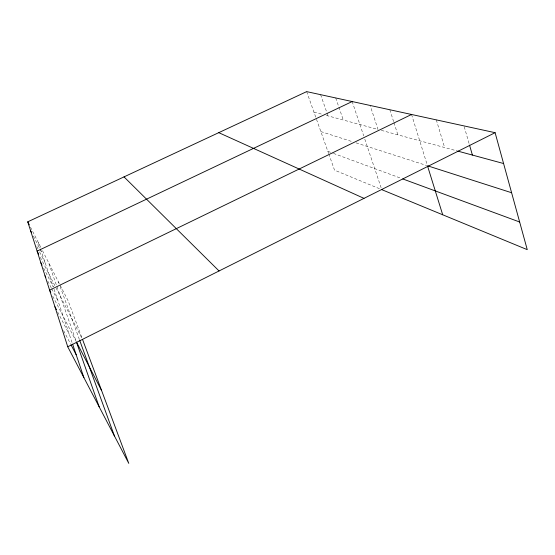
<?xml version="1.0" encoding="UTF-8"?>
<svg xmlns="http://www.w3.org/2000/svg" width="555" height="555" viewBox="0 0 555 555"><rect width="100%" height="100%" fill="white"/><g stroke="black" fill="none" stroke-linecap="round" stroke-linejoin="round"><path stroke-width="0.42" stroke-dasharray="2.77 2.08" d="M313.915 112.048L323.038 114.524M326.354 115.426L378.017 129.447L370.143 105.457M381.327 130.349L456.876 150.856M320.846 131.577L352.106 141.594M356.095 142.878L426.663 165.501M327.859 151.335L332.653 153.097M333.451 153.395L401.14 178.335M379.447 188.686L334.54 170.17L328.969 154.47M63.652 330.704L70.686 344.197M57.651 311.979L69.34 334.485M52.739 296.183L76.264 341.616L48.299 262.009M43.588 268.1L53.301 286.949L40.446 248.848M47.779 281.114L51.324 287.996M51.719 288.76L58.032 300.983M36.859 246.587L38.031 248.883M39.606 251.949L45.101 262.668M40.293 257.277L55.646 287.143M56.034 287.906L81.8 338.023M30.476 227.155L40.959 247.669M42.506 250.687L68.092 300.734L81.987 337.967M33.335 236.076L39.585 248.272M39.974 249.035L41.535 252.088M58.435 281.85L59.017 283.445M60.176 286.637L79.351 339.424M306.665 91.624L316.225 118.555M316.51 119.367L328.692 153.686M320.603 94.662L328.012 115.877M335.726 97.957L343.288 120.019M38.26 242.382L40.168 248.043M54.085 289.287L72.067 342.574M352.175 101.544L363.712 135.899M364.808 139.145L381.223 188.027M389.839 109.751L393.724 121.885M393.981 122.697L397.866 134.837M411.539 114.476L427.225 164.953M436.32 119.873L444.624 147.526M464.237 126.741L469.28 144.238"/><path stroke-width="0.83" d="M82.57 339.528L128.781 463.376L67.731 346.764L495.109 132.687L527.25 249.653L381.771 189.644M411.539 114.476L49.617 290.147L50.789 292.409M352.175 101.544L37.123 251.11L38.704 254.197M67.731 346.764L27.75 221.827L306.665 91.624L495.109 132.687M457.695 151.078L503.586 163.531M427.475 165.765L511.613 192.738M402.75 178.932L519.653 222.007M218.753 132.659L363.99 198.364M124.022 176.885L219.052 270.965M71.075 344.946L76.16 354.7M54.924 306.728L56.478 309.732M76.659 342.379L101.62 390.595M40.869 262.827L42.034 265.089M45.01 275.766L45.801 277.299M27.75 221.827L29.304 224.872M30.601 230.741L31.385 232.268M79.642 340.222L114.42 435.946M76.541 342.414L99.172 406.815M72.615 344.19L83.902 377.65M427.725 166.576L442.703 214.778M469.523 145.07L472.402 155.067"/></g></svg>
